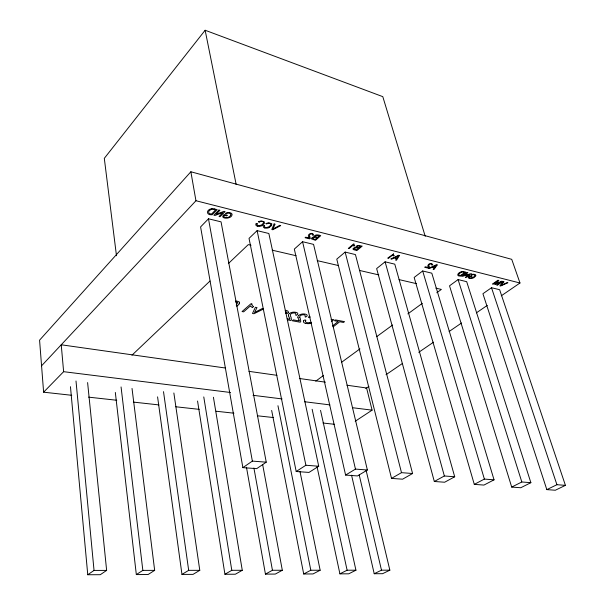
<?xml version="1.0" encoding="UTF-8"?>
<svg xmlns="http://www.w3.org/2000/svg" width="605" height="605" viewBox="0 0 605 605"><rect width="100%" height="100%" fill="white"/><g stroke="black" fill="none" stroke-linecap="round" stroke-linejoin="round"><path stroke-width="0.91" d="M303.68 320.884C303.77 319.697 306.773 319.667 305.623 320.748M263.409 223.132L261.799 224.826L259.674 225.635M270.775 224.969L269.157 226.648L267.039 227.465M288.161 312.52L287.466 313.413L285.855 313.269M425.209 236.275L382.791 96.649L205.14 30.25L104.302 158.351L116.478 255.734M501.295 295.8L519.99 283.004L511.732 259.333L190.862 171.767L39.575 340.169L43.613 392.184L71.738 395.292M41.571 365.813L195.952 200.731L190.862 171.767M208.483 218.791L200.588 226.92L242.877 467.642L256.702 468.648L266.245 462.175L221.052 221.853L208.483 218.791L252.361 461.101L242.877 467.642M43.613 392.184L63.623 371.682L61.234 344.789L225.582 368.044M236.245 305.056L237.614 302.772A2.549 1.24 -10.6 0 0 236.623 302.054A2.995 1.452 -10.6 0 0 236.336 302.008A2.601 1.263 -10.6 0 0 235.579 301.971M257.117 230.634L249.026 238.378L296.193 471.499L308.989 472.422L318.729 466.243L268.854 233.492L257.117 230.634L305.888 465.245L296.193 471.499M131.966 355.203L209.958 281.053M228.425 263.493L248.269 244.624L251.022 245.267M285.855 313.171L286.445 311.998L285.318 311.288M302.568 241.705L294.325 249.094L345.599 475.076L357.487 475.931L367.379 470.009L313.556 244.382L302.568 241.705L355.46 469.087L345.599 475.076M252.398 307.559L253.45 306.644M345.145 252.073L336.773 259.144L391.526 478.396L402.59 479.19L412.58 473.518L355.445 254.584L345.145 252.073L401.493 472.656L412.58 473.518M354.651 245.63L354.023 246.159A6.504 3.328 -15.1 0 1 353.237 245.101L349.085 248.61L348.298 248.413L353.623 243.906L354.129 244.034A5.286 2.7 -15.1 0 0 354.734 245.585M385.105 261.806L376.643 268.575L434.314 481.489L444.645 482.23L454.703 476.778L394.785 264.166L385.105 261.806L444.365 475.976L454.703 476.778M393.976 255.476L393.333 255.983A6.33 3.116 -16.1 0 1 392.653 254.977L388.463 258.335L387.722 258.146L393.575 253.956M331.661 321.421L333.952 319.629L331.079 319.478M332.379 326.012L338.233 321.467L334.444 320.748L335.503 319.924L344.54 321.641L343.481 322.457L339.738 321.747L333.151 326.859M422.683 270.964L414.16 277.453L474.29 484.378L483.947 485.074L494.043 479.825L431.804 273.18L422.683 270.964L484.378 479.077L494.043 479.825M315.772 381.135L323.38 375.576M341.651 362.236L359.914 348.896M376.658 336.667L392.645 324.998M407.868 313.882L422.328 303.324M436.787 292.76L441.355 289.424L435.842 288.146M458.091 279.586L449.523 285.817L511.709 487.086L520.769 487.736L530.872 482.684L466.689 281.68L458.091 279.586L521.82 481.981L530.872 482.684M468.822 277.113L469.851 276.372L471.408 276.757L472.036 276.311L469.79 275.751C464.428 278.837 473.329 279.313 474.796 276.878C478.752 274.246 470.97 273.279 471.469 275.23M491.51 287.723L482.919 293.72L546.822 489.619L555.322 490.239L565.425 485.361L499.632 289.704L491.51 287.723L556.918 484.703L565.425 485.361M70.46 386.701L87.763 574.75L94.04 570.417L106.631 570.402L87.604 382.579M365.775 388.561L368.891 386.429M386.02 374.699L402.378 363.507M418.736 352.307L433.535 342.18M449.114 331.517L461.57 322.987M476.369 312.861L487.275 305.396M106.631 570.402L100.286 574.705L87.763 574.75M355.203 421.269L372.098 410.152L366.592 387.994L346.983 385.226M115.321 392.448L136.329 574.576L142.84 570.379L154.661 570.364L132.026 388.448M154.661 570.364L148.096 574.531L136.329 574.576M157.58 396.872L181.961 574.41L188.677 570.341L199.786 570.333L173.862 392.978M199.786 570.333L193.033 574.372L181.961 574.41M197.555 401.039L224.924 574.258L231.798 570.303L242.265 570.296L213.421 397.258M391.526 478.396L401.493 472.656M242.265 570.296L235.353 574.221L224.924 574.258M246.462 467.242L265.436 574.115L272.439 570.273L282.316 570.265L262.63 464.428M434.314 481.489L444.365 475.976M282.316 570.265L275.283 574.077L265.436 574.115M271.66 410.44L303.702 573.979L310.819 570.243L320.151 570.235L299.982 471.469M474.29 484.378L484.378 479.077M320.151 570.235L313.012 573.941L303.702 573.979M261.889 225.605L264.302 223.631L264.4 221.869L261.269 220.833L258.388 221.71L259.197 222.103M269.24 227.427L271.592 225.559L271.819 223.79L268.673 222.693L265.807 223.57L266.601 223.956A2.798 1.535 -12.2 0 1 269.785 223.404A2.798 1.535 -12.2 0 1 270.858 224.969M317.028 466.629L339.912 573.85L347.111 570.212L355.944 570.205L320.537 410.356M511.709 487.086L521.82 481.981M355.944 570.205L348.722 573.82L339.912 573.85M263.258 309.17L253.949 313.738L252.489 313.473L255.378 307.264L257.004 307.567L254.508 312.513L262.23 308.558L263.462 308.784M351.558 475.19L374.215 573.729L381.483 570.182L389.854 570.175L366.123 470.418M546.822 489.619L556.918 484.703M389.854 570.175L382.572 573.699L374.215 573.729M309.994 317.375C307.892 318.17 308.036 316.528 310.047 316.332M461.955 271.645C458.824 271.887 454.892 276.296 460.617 276.152L466.024 272.205L464.179 271.743A4.961 2.261 -17.3 0 0 462.031 271.532M211.448 208.748C206.154 209.61 205.829 215.425 212.158 214.79L217.165 209.632L214.45 208.944M235.617 301.086L237.878 301.328L239.247 302.137M256.172 223.699L257.322 223.774M307.461 323.63L305.601 323.357M252.361 461.101L266.245 462.175M305.888 465.245L318.729 466.243M355.46 469.087L367.379 470.009M285.197 310.35L285.863 310.433A7.926 3.713 -12 0 1 286.505 310.562L287.36 310.849A4.318 2.027 -12 0 1 288.192 312.52M88.61 397.152L116.735 400.253M133.607 402.121L158.918 404.911M175.798 406.772L199.234 409.358M216.106 411.226L233.916 413.192M257.352 415.779L273.294 417.533M322.979 423.024L334.225 424.264M63.623 371.682L230.52 392.494M253.026 395.299L282.089 398.929M304.595 401.735L329.906 404.889M352.412 407.702L372.098 410.152M248.927 371.349L276.946 375.312M299.362 378.48L325.505 382.186M287.231 318.759L289.84 319.236A7.389 3.426 -12 0 0 289.659 318.321L288.804 316.627A23.005 10.724 -12.8 0 1 288.494 315.825M287.322 319.856L290.823 320.499A3.426 1.581 -12.1 0 0 291.421 319.841L291.065 317.186A35.559 16.585 -13.3 0 1 290.385 315.742C289.772 313.783 292.321 312.936 293.826 312.982C297.773 312.15 293.841 317.708 297.652 314.313A4.288 2.004 -12.3 0 0 296.896 312.656L296.049 312.377A7.873 3.66 -12.2 0 0 295.414 312.248L294.317 312.142A4.364 2.034 -12.3 0 0 292.124 312.354A4.167 1.944 -12.3 0 0 289.44 313.526M251.937 303.982L250.909 303.786L242.053 311.56L243.641 311.847L250.53 305.82A12.123 5.846 -11.4 0 0 252.436 307.544M272.174 250.175L296.079 255.718M317.224 260.626L338.376 265.534M359.521 270.443L378.828 274.92M399.058 279.616L416.527 283.669M309.057 237.999L305.699 237.168L305.071 237.735L309.594 238.854A1.959 1.036 -13.5 0 0 309.941 238.43M428.143 267.478L425.36 266.79L424.71 267.281L428.461 268.212A1.8 0.847 -16.6 0 0 428.847 267.841M213.883 209.549L215.539 209.965L211.69 213.943C207.795 214.457 207.659 210.631 210.873 209.663A2.549 1.452 -10 0 1 212.34 209.3A5.332 3.025 -9.9 0 1 213.86 209.572M463.559 272.197L464.693 272.484L460.526 275.525L458.575 274.904L458.945 273.8L461.237 272.333A2.14 0.976 -17.4 0 1 462.462 272.038A4.469 2.034 -17.3 0 1 463.536 272.22M195.952 200.731L519.99 283.004M226.036 213.86C224.508 212.907 228.297 212.234 229.424 212.62C230.838 212.688 232.902 213.905 231.813 215.516C230.611 219.305 218.828 219.101 224.092 214.51L227.374 215.327L226.792 215.917L224.523 215.35L223.563 216.325A4.333 2.443 -10.6 0 0 224.175 216.915A3.985 2.246 -10.6 0 0 226.943 217.566M299.051 320.045L298.22 318.374A22.846 10.572 -13.1 0 1 297.925 317.587M309.798 236.676C308.936 235.587 309.556 234.006 310.985 233.999C313.239 233.265 312.165 236.842 313.609 234.838C312.815 231.639 306.13 234.256 308.989 237.394A4.227 2.231 -13.4 0 1 309.079 237.999M299.808 317.496C299.21 315.613 301.661 314.766 303.12 314.766C307.143 313.844 303.264 319.41 307.007 316.082A4.258 1.974 -12.6 0 0 306.289 314.441L305.457 314.169A7.812 3.615 -12.5 0 0 304.829 314.04L303.748 313.935A4.333 2.004 -12.5 0 0 301.577 314.146A4.137 1.921 -12.5 0 0 298.9 315.311M429.021 266.321C428.416 265.126 429.467 263.969 430.669 263.977C432.688 263.636 431.062 266.495 432.741 264.566C431.751 262.086 426.412 264.256 428.189 266.949M359.204 474.917L381.483 570.182M312.142 409.26L347.111 570.212M205.14 30.25L236.184 184.563M277.952 405.713L310.819 570.243M253.903 467.975L272.439 570.273M203.772 396.925L231.798 570.303M163.509 391.654L188.677 570.341M121.061 386.943L142.84 570.379M76.003 380.999L94.04 570.417M311.288 322.299A4.303 1.966 -12.7 0 1 309.624 322.699M309.631 322.662A4.651 2.133 -12.7 0 1 305.449 320.763M305.57 323.388A6.179 2.828 -12.7 0 1 303.619 320.884M307.469 323.622A6.065 2.775 -12.7 0 0 309.957 323.524A6.39 2.927 -12.7 0 0 311.288 323.229M299.036 320.053A7.336 3.373 -12.2 0 1 299.225 320.952L293.304 319.879L292.23 320.756L300.148 322.208A3.403 1.565 -12.4 0 0 300.753 321.558L300.443 318.926A35.324 16.35 -13.5 0 1 299.793 317.496M298.023 317.557A6.126 2.836 -12.6 0 1 298.741 315.296M288.593 315.802A6.163 2.874 -12.3 0 1 289.273 313.511M253.593 306.569A9.854 4.749 -11.4 0 1 251.824 303.997M239.202 303.846A17.069 8.319 -10.2 0 1 236.805 306.304M239.315 302.122A6.171 2.995 -10.5 0 1 239.104 303.839M428.181 266.949A3.887 1.838 -16.5 0 1 428.158 267.478M428.937 266.351A7.109 3.358 -16.5 0 1 428.975 267.818M468.807 277.12A3.653 1.641 -17.5 0 0 469.109 277.551A3.35 1.512 -17.5 0 0 471.015 277.99M471.416 275.192A2.662 1.202 -17.5 0 1 474.305 274.746A2.662 1.202 -17.5 0 1 474.781 276.031M474.554 276.054A3.562 1.603 -17.5 0 1 471 278.088M394.052 255.431A5.143 2.533 -16.1 0 1 393.522 253.964M309.707 236.714A7.729 4.084 -13.3 0 1 310.093 238.408M259.666 225.718A2.919 1.603 -11.8 0 1 257.231 223.767M257.42 226.194A4.016 2.208 -11.8 0 1 256.127 223.691M259.137 222.073A2.813 1.55 -11.9 0 1 262.396 221.551A2.813 1.55 -11.9 0 1 263.493 223.132M261.988 225.688A4.137 2.276 -11.9 0 1 257.503 226.119M267.032 227.54A2.904 1.588 -12.1 0 1 264.642 225.605L263.591 225.536A3.993 2.186 -12.1 0 0 264.801 228.017M269.331 227.51A4.114 2.254 -12.1 0 1 264.877 227.941M211.485 208.596A5.914 3.358 -9.9 0 1 214.397 208.99M225.945 213.807A3.161 1.785 -10.6 0 1 229.529 213.293A3.161 1.785 -10.6 0 1 230.868 215.04M230.573 215.062A4.227 2.382 -10.6 0 1 226.973 217.687M356.776 246.855L359.105 247.778L360.754 246.401L358.205 245.91L356.776 246.832M353.048 248.98L353.774 249.721L356.897 250.538L362.206 246.099L357.51 245.517L356.103 246.341L356.08 247.301L354.114 247.732L353.048 248.95M354.137 248.829L356.67 249.82L358.493 248.292L355.642 247.785L354.137 248.814M315.092 236.419L317.602 237.425L319.228 235.98L316.528 235.458L315.099 236.396M314.161 236.381L314.403 236.91L312.233 237.432L311.371 238.824L315.492 240.314L320.733 235.67C318.979 234.816 314.925 234.188 314.161 236.381M312.475 238.461L315.197 239.557L317.005 237.954L314.033 237.41L312.475 238.461M274.11 223.948L271.796 229.514L272.772 229.756L280.712 225.612L279.684 225.347L272.855 229.098L275.094 224.198L274.11 223.948M399.497 255.476L396.434 260.301L395.594 260.089L396.555 258.645L394.052 258.025L391.738 259.137L390.83 258.917L398.642 255.265L399.497 255.476M397.757 256.815L396.91 258.123L394.876 257.624L398.211 255.983A12.569 6.224 -16 0 0 398.529 255.817A10.24 4.984 -16.3 0 0 397.757 256.815M437.181 264.952L433.944 269.565L433.157 269.369L434.171 267.985L431.811 267.402L429.527 268.476L428.673 268.265L436.379 264.748L437.181 264.952M435.434 266.23L434.541 267.486L432.628 267.017L435.918 265.444A12.244 5.823 -16.8 0 0 436.235 265.277A9.982 4.666 -17.1 0 0 435.434 266.23M503.337 281.59L499.881 285.847L500.562 286.021L507.928 282.739L507.209 282.558L500.827 285.515L504.018 281.756L503.337 281.59M497.703 281.015L494.648 284.554L501.311 281.862L496.705 285.068L497.348 285.227L502.778 281.446L501.772 281.196L495.722 284.04L498.853 280.455L497.945 280.228L492.523 284.032L493.173 284.191L497.703 281.015M218.904 210.071L213.898 215.221L214.957 215.478L222.935 212.529L219.048 216.492L220.038 216.734L225.06 211.614L224.009 211.349L216.008 214.306L219.902 210.321L218.904 210.071M467.219 272.507L461.804 276.447L469.525 274.277L465.336 277.317L466.009 277.483L471.424 273.558L463.702 275.729L467.899 272.673L467.219 272.507"/></g></svg>
